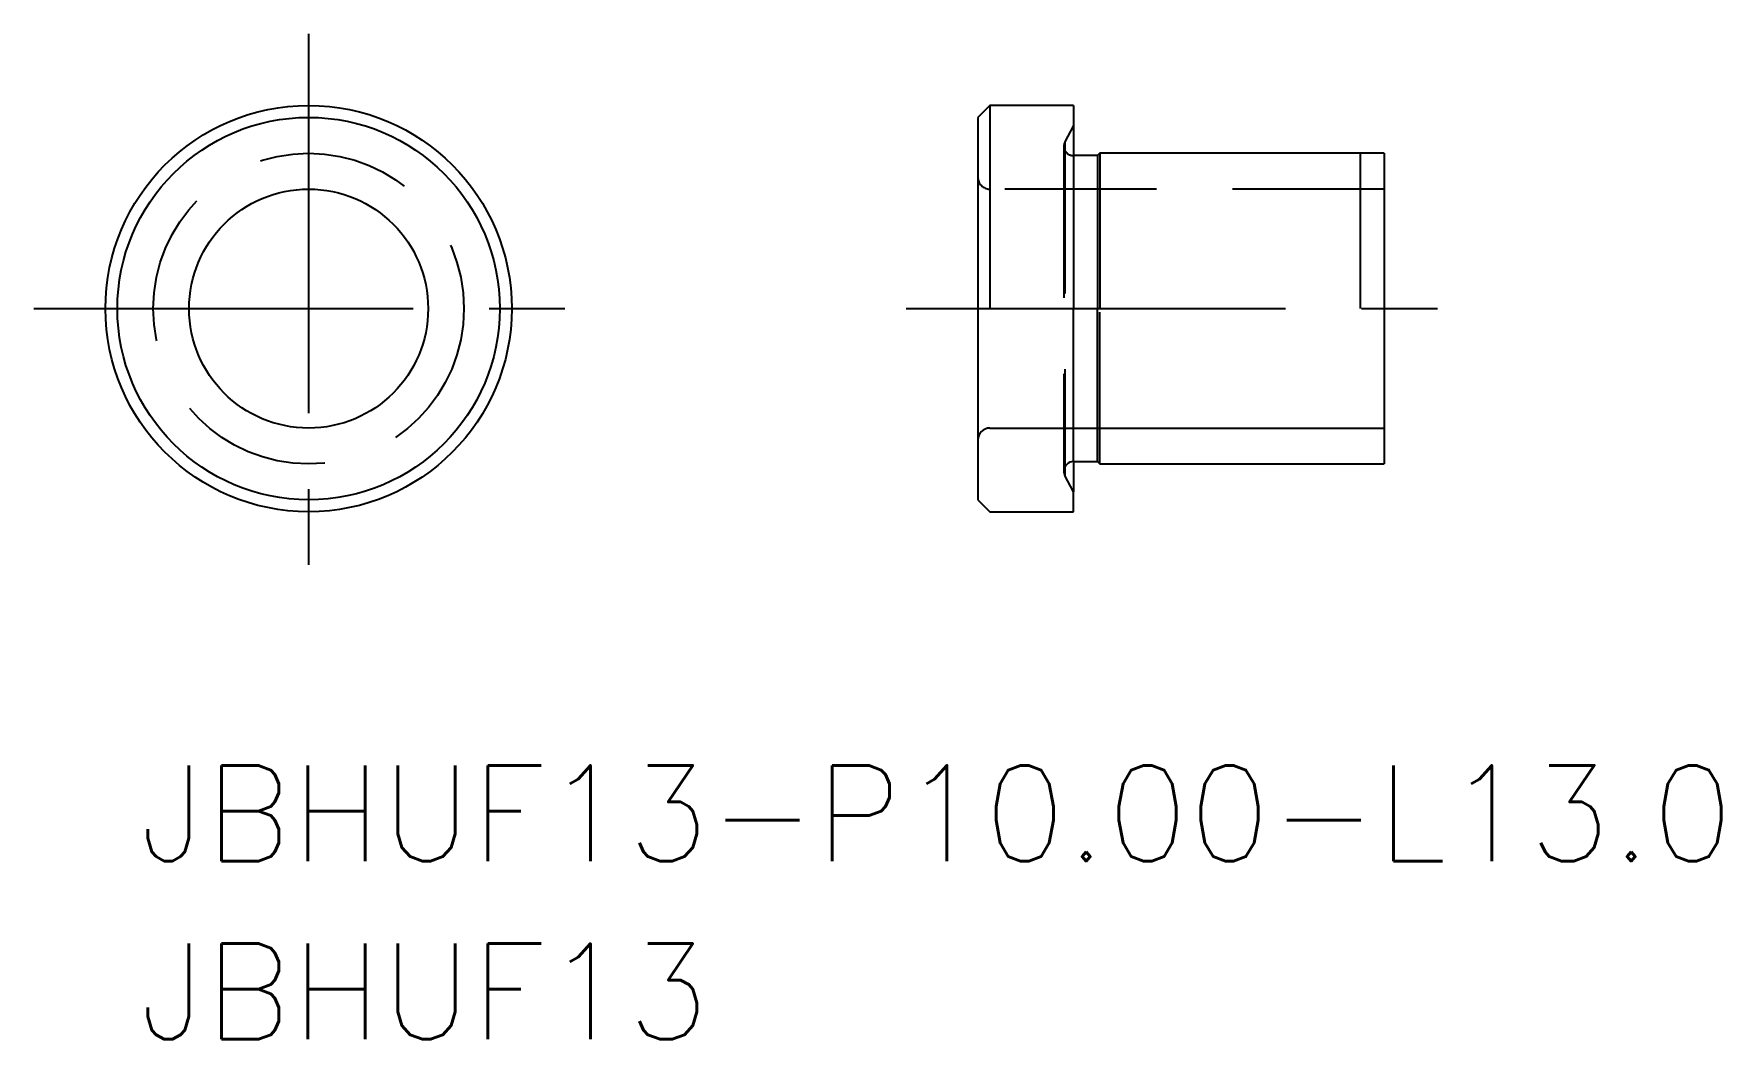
# Model space of a CAD drawing. Extents: x -3 to 67.6, y -12 to 30.1.
import ezdxf

# ---------------------------------------------------------------- set-up
doc = ezdxf.new("R2010")
doc.units = 0
doc.header["$LTSCALE"] = 0.5
doc.linetypes.add('CENTER', pattern=[50.8, 31.75, -6.35, 6.35, -6.35])
doc.linetypes.add('DASHED', pattern=[19.05, 12.7, -6.35])
for name, color, linetype in [('MSM_CENTER', 1, 'CENTER'), ('MSM_CONTINUOUS', 7, 'CONTINUOUS'), ('MSM_DASHED', 4, 'DASHED'), ('MSM_NARROW', 5, 'CONTINUOUS'), ('MSM_PART_NUMBER', 7, 'CONTINUOUS')]:
    doc.layers.add(name, color=color, linetype=linetype)
doc.styles.get("Standard").update_dxf_attribs({"font": 'txt.shx', "height": 3, "bigfont": 'bigfont.shx'})

msp = doc.modelspace()

# ---------------------------------------------------------------- linework, layer by layer
at = {"layer": 'MSM_CENTER', "linetype": 'CENTER'}
for p, q in [((8.5, 30.09), (8.5, 7.09)), ((-3, 18.59), (20, 18.59)), ((33.5, 18.59), (56.5, 18.59))]:
    msp.add_line(p, q, dxfattribs=at)
at = {"layer": 'MSM_CONTINUOUS'}
for p, q in [((37, 27.09), (36.5, 26.59)), ((40.5, 27.09), (37, 27.09)), ((37, 27.09), (37, 18.59)), ((40.5, 27.09), (40.5, 18.59)), ((41.5, 24.99), (40.5, 24.99)), ((41.6, 25.09), (41.5, 24.99)), ((41.5, 24.99), (41.5, 18.59)), ((53.5, 25.09), (41.6, 25.09)), ((41.6, 25.09), (41.6, 18.59)), ((53.5, 25.09), (53.5, 12.09)), ((37, 13.59), (53.5, 13.59)), ((40.5, 12.19), (41.5, 12.19)), ((40.5, 12.19), (40.5, 10.923)), ((41.5, 12.19), (41.6, 12.09)), ((41.6, 12.09), (53.5, 12.09)), ((40.5, 10.923), (40.145, 11.605)), ((40.5, 10.09), (40.5, 10.923)), ((36.5, 10.59), (37, 10.09)), ((37, 10.09), (40.5, 10.09))]:
    msp.add_line(p, q, dxfattribs=at)
at = {"layer": 'MSM_CONTINUOUS', "linetype": 'CONTINUOUS'}
msp.add_line((36.5, 26.59), (36.5, 10.59), dxfattribs=at)
at = {"layer": 'MSM_CONTINUOUS'}
msp.add_circle((8.5, 18.59), 8, dxfattribs=at)
for centre, radius, start, end in [((37, 13.09), 0.5, 90, 180), ((40.5, 11.79), 0.4, 90, 180), ((40.5, 11.79), 0.4, 180, 207.5)]:
    msp.add_arc(centre, radius, start, end, dxfattribs=at)
at = {"layer": 'MSM_DASHED'}
for p, q in [((40.5, 26.256), (40.145, 25.574)), ((40.145, 25.574), (40.145, 11.605)), ((40.1, 25.39), (40.1, 11.79)), ((53.5, 23.59), (37, 23.59)), ((40.5, 12.19), (40.5, 18.59)), ((41.5, 12.19), (41.5, 18.59)), ((41.6, 12.09), (41.6, 18.59))]:
    msp.add_line(p, q, dxfattribs=at)
at = {"layer": 'MSM_DASHED', "linetype": 'DASHED'}
msp.add_circle((8.5, 18.59), 6.5, dxfattribs=at)
at = {"layer": 'MSM_DASHED'}
for centre, radius, start in [((40.5, 25.39), 0.4, 152.5), ((37, 24.09), 0.5, 180)]:
    msp.add_arc(centre, radius, start, 270, dxfattribs=at)
at = {"layer": 'MSM_NARROW'}
msp.add_line((52.5, 25.09), (52.5, 18.59), dxfattribs=at)
at = {"layer": 'MSM_PART_NUMBER', "linetype": 'CONTINUOUS'}
for radius in [8.5, 5]:
    msp.add_circle((8.5, 18.59), radius, dxfattribs=at)

# ---------------------------------------------------------------- texts
for s, p in [('JBHUF13-P10.00-L13.0', (1.432, -4.527)), ('JBHUF13', (1.432, -11.982))]:
    msp.add_text(s, height=4, dxfattribs=at).set_placement(p)

doc.saveas('drawing.dxf')
